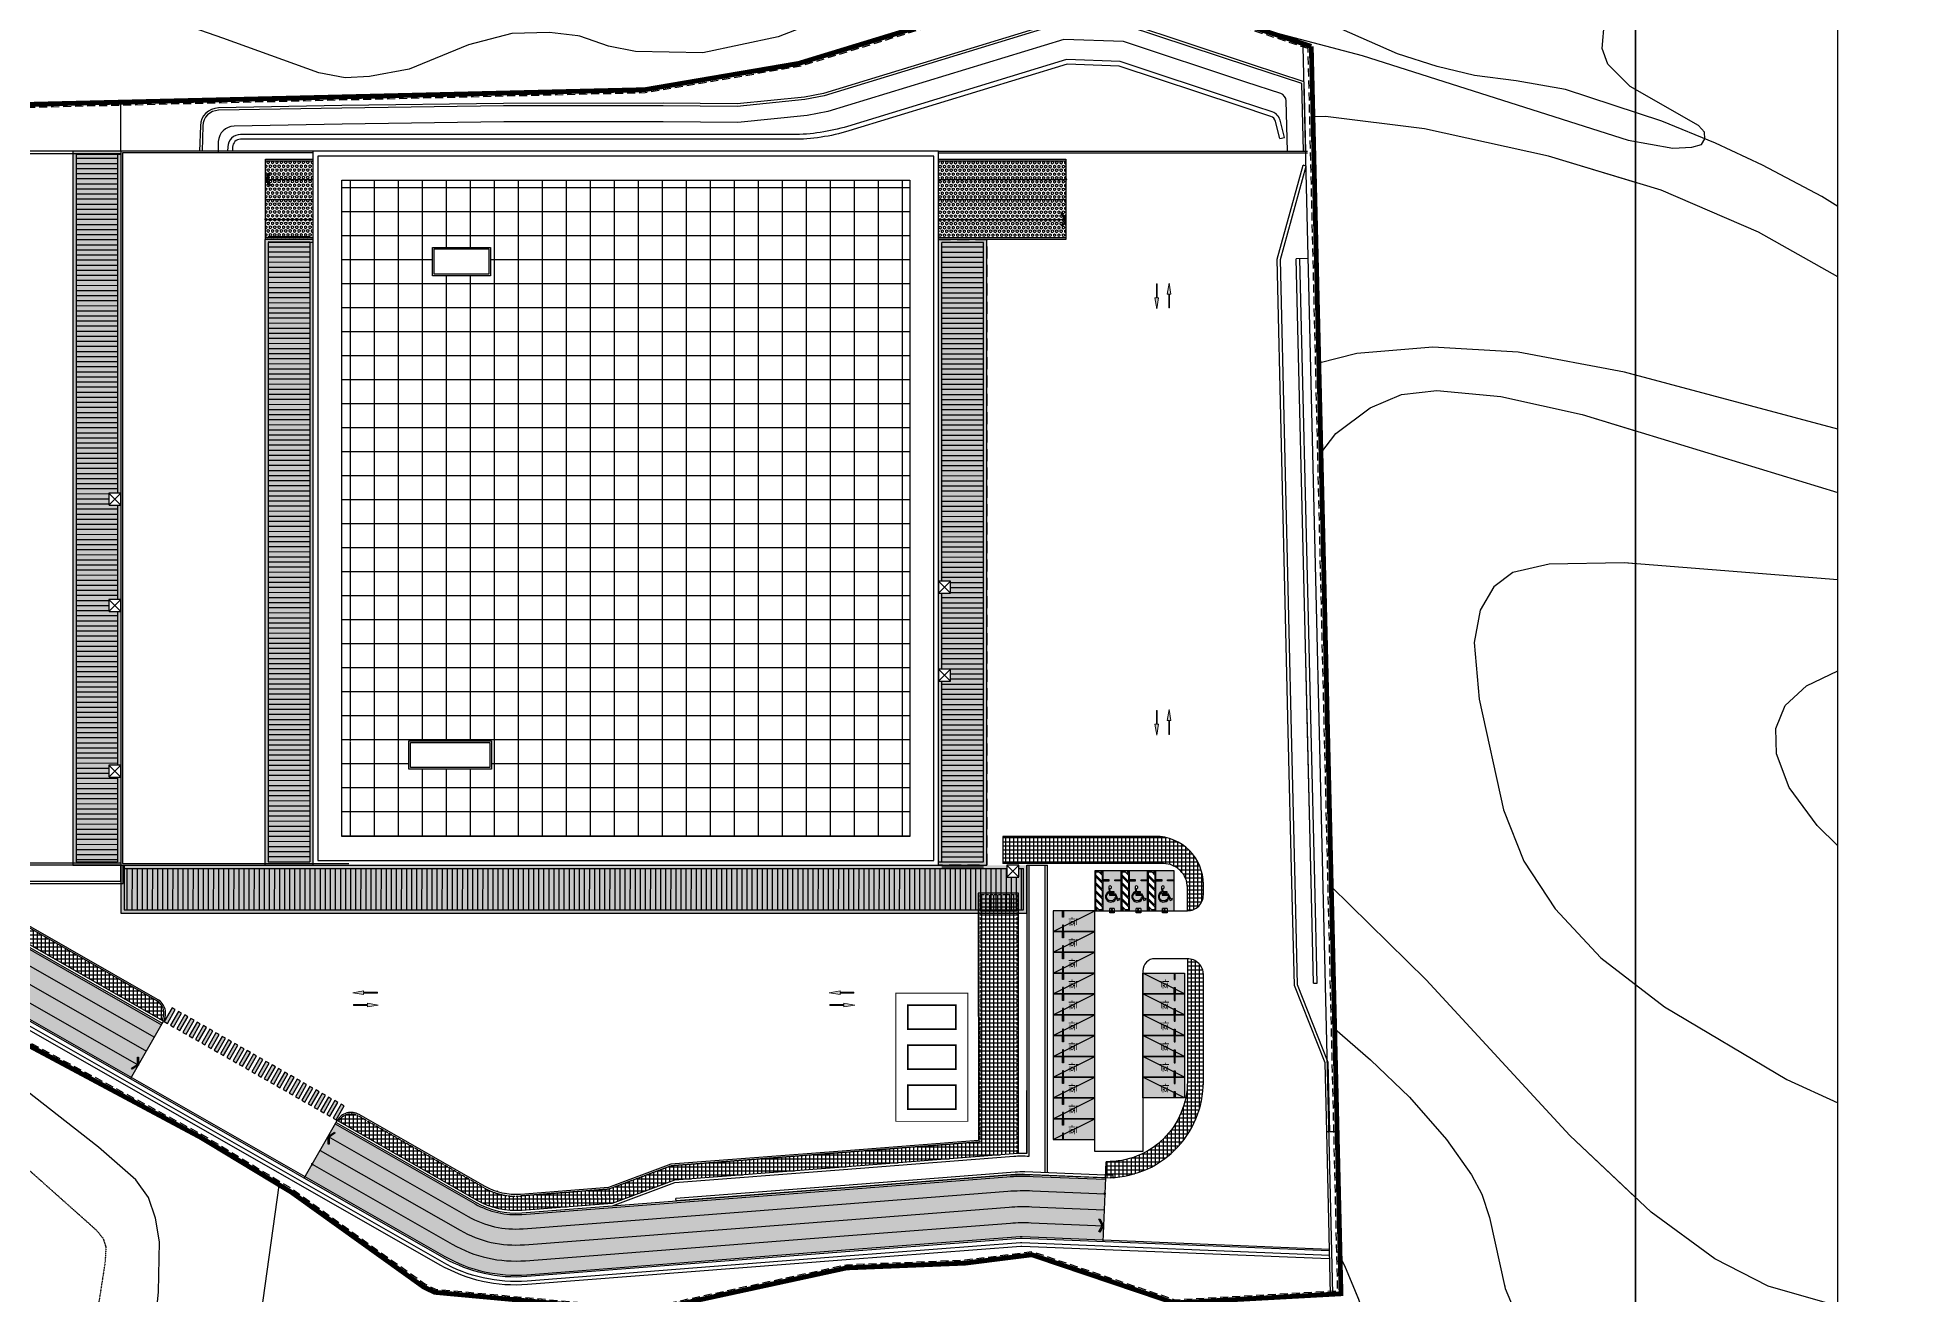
# Model space of a CAD drawing. Extents: x 152195838 to 160350639, y 364657247 to 370318102.
# Drawn here: x 157111278 to 157346304, y 364886159 to 365043201 of the extents above; entities that cross this region are included whole.
import ezdxf
from ezdxf.xclip import XClip

# ---------------------------------------------------------------- set-up
doc = ezdxf.new("R2010")
doc.units = 0
doc.header["$MEASUREMENT"] = 0
for name, pattern in [('5M5', [10, 5, -5]), ('AAA004', [3, 2, -1]), ('DASHED', [0.75, 0.5, -0.25]), ('DIVIDEX2', [2.5, 1, -0.5, 0, -0.5, 0, -0.5]), ('HID', [2.3, 1.5, -0.8]), ('HIDDEN2', [0.1875, 0.125, -0.0625]), ('PHANTOM2', [1.25, 0.625, -0.125, 0.125, -0.125, 0.125, -0.125]), ('사무실2종$0$ACAD_ISO04W100', [30, 24, -3, 0, -3])]:
    doc.linetypes.add(name, pattern=pattern)
doc.layers.get('0').update_dxf_attribs({"linetype": 'CONTINUOUS'})
for name, color, linetype in [('0 구역계(부지)', 5, 'PHANTOM2'), ('0-건축계획', 250, 'CONTINUOUS'), ('0-계획-옹벽', 58, 'CONTINUOUS'), ('4A.TEC ELE 1', 7, 'CONTINUOUS'), ('4A.TEC OPEN', 9, 'HID'), ('4A.TEC SITE', 1, 'DIVIDEX2'), ('4A.TEC 벽체 2', 3, 'CONTINUOUS'), ('4A.TEC 벽체 3', 4, 'CONTINUOUS'), ('4A.TEC 주차 일반', 8, 'CONTINUOUS'), ('4A.TEC 주차 장애인', 8, 'CONTINUOUS'), ('4A.TEC 주차 확장형', 8, 'CONTINUOUS'), ('4A.TEC 패턴 1', 8, 'CONTINUOUS'), ('4A.TEC 해치 1', 9, 'CONTINUOUS'), ('E0022112', 5, 'CONTINUOUS'), ('F0017111', 30, 'CONTINUOUS'), ('F0017114', 7, 'CONTINUOUS'), ('F0027217', 7, 'CONTINUOUS'), ('F0037221', 7, 'CONTINUOUS'), ('F0037223', 7, '5M5'), ('HAT', 5, 'CONTINUOUS'), ('㈜SE&C 심볼', 7, 'CONTINUOUS'), ('㈜SE&C 패턴 1', 8, 'CONTINUOUS'), ('차선', 255, 'CONTINUOUS')]:
    doc.layers.add(name, color=color, linetype=linetype)
doc.layers.add('DEFPOINT', color=135, linetype='CONTINUOUS', plot=False)
doc.styles.add('WMF-굴림0', font='')
doc.styles.get('WMF-굴림0').set_extended_font_data('Gulim')
pattern_1 = [(270, (-8024776.9, 2428035.83), (274.963066, 1e-11), [158.75, -317.5]), (30, (-8024776.9, 2428035.83), (-137.481533, 238.125), [158.75, -317.5]), (330, (-8024776.9, 2427877.08), (137.481533, 238.125), [158.75, -317.5])]
pattern_2 = [(90, (143763.5, -224403.43), (-500, 3e-14), []), (180, (143763.5, -224403.43), (-6e-14, -500), [])]
pattern_3 = [(180, (440424.4, -2000898.2), (-2e-12, -635), [])]

# ---------------------------------------------------------------- blocks, each defined once
blk = doc.blocks.new('zw$CACE')
at = {"layer": 'F0017111', "flags": 128}
for points in [[(92854, 135768), (76535, 147834), (71337, 150951), (57014, 159016), (44849, 164256), (30771, 168492), (15268, 171915), (2913, 173448), (1337, 173443)], [(2338, 131396), (4207, 133860), (8476, 137057), (12385, 138746), (16796, 139211), (24795, 138474), (34958, 136246), (77137, 123365)], [(82620, 71248), (76702, 74122), (70593, 78743), (64347, 84856), (60854, 89620), (59259, 93835), (59186, 97012), (60327, 99863), (63003, 102311), (67956, 104709), (74233, 106452), (79924, 106770)], [(85595, 23132), (76458, 23451), (66199, 25022), (58234, 27304), (51538, 30725), (43603, 36573), (33434, 46127), (15469, 65587), (3628, 77251)], [(4348, 31669), (5276, 29881), (7025, 25685), (8844, 20317), (10675, 17347), (12592, 15453), (14119, 14611), (16539, 13939), (34897, 10944), (42163, 9468), (48602, 7625), (58495, 3997), (78854, -3941)]]:
    blk.add_lwpolyline(points, dxfattribs=at)
at = {"layer": 'F0017114', "flags": 128}
for points in [[(116494, 119813), (73866, 132552), (40285, 141503), (26988, 144028), (16318, 144643), (6805, 143842), (2070, 142648)], [(91460, 112557), (73826, 115048), (40234, 117684), (30843, 117522), (26327, 116465), (23954, 114715), (22245, 111799), (21470, 107755), (22111, 100640), (25136, 86827), (27697, 80425), (31610, 74469), (37310, 68325), (45267, 62223), (60535, 53144), (70170, 48732), (79851, 46299)], [(4051, 59475), (8533, 55595), (13421, 50923), (18038, 45626), (21163, 41219), (22438, 38792), (23390, 35893), (25368, 27002), (26349, 24645), (27257, 23580), (29084, 22481), (33273, 20797), (47167, 16357), (59134, 12977), (63153, 12213), (65884, 12141), (69709, 12834), (73665, 13936), (74411, 13966), (74886, 13685), (76135, 10817), (76977, 8859), (78411, 7298)]]:
    blk.add_lwpolyline(points, dxfattribs=at)
blk = doc.blocks.new('zw$636')
at = {"linetype": 'HIDDEN2', "ltscale": 3000, "const_width": 100}
blk.add_lwpolyline([(50, 9050), (16050, 9050), (16050, 50), (50, 50)], close=True, dxfattribs=at)
at = {"ltscale": 0.5, "const_width": 200}
for points in [[(1550, 1550), (4550, 1550), (4550, 7550), (1550, 7550)], [(6550, 1550), (9550, 1550), (9550, 7550), (6550, 7550)], [(11550, 1550), (14550, 1550), (14550, 7550), (11550, 7550)]]:
    blk.add_lwpolyline(points, close=True, dxfattribs=at)
blk = doc.blocks.new('dwg7F0D')
h = blk.add_hatch()
h.set_pattern_fill('ANSI37', color=253, scale=4000, angle=45, style=0)
h.set_pattern_definition(pattern_2)
h.paths.add_polyline_path([(175475, 107628), (168277, 111740), (163617, 114401, -0.125113), (160887, 117037), (160717, 116931, -0.044026), (160093, 118172), (146103, 153405), (143474, 160024), (143474, 180350, 0.0313521), (141674, 178662), (141674, 159680), (144572, 152384), (158420, 117508, 0.1700758), (162625, 112664), (198212, 92338, 0.4142136), (197541, 94794), (175375, 107454)])
h = blk.add_hatch()
h.set_pattern_fill('ANSI37', color=253, scale=4000, angle=45, style=0)
h.set_pattern_definition(pattern_2)
h.paths.add_polyline_path([(305047, 108039), (300407, 108039), (300411, 77151), (301712, 77237), (301713, 79740), (301713, 79740), (301713, 75447), (304167, 75637), (305051, 75698)])
h = blk.add_hatch()
h.set_pattern_fill('ANSI37', color=253, scale=4000, angle=45, style=0)
h.set_pattern_definition(pattern_2)
edge = h.paths.add_edge_path()
edge.add_line((301713, 75447), (301713, 77237))
edge.add_line((301512, 77237), (282658, 75775))
edge.add_line((282658, 75775), (261848, 74162))
edge.add_line((261848, 74162), (254049, 71251))
edge.add_line((254049, 71251), (243008, 70395))
edge.add_arc((242398, 78271), 7900, 240.26621, 274.43244, ccw=False)
edge.add_line((238479, 71411), (222723, 80411))
edge.add_arc((221831, 78848), 1800, 60.26621, 150.26621)
edge.add_line((220267, 79740), (237587, 69848))
edge.add_arc((242398, 78271), 9700, 240.26621, 274.43244)
edge.add_line((243147, 68600), (254441, 69476))
edge.add_line((254441, 69476), (262239, 72387))
edge.add_line((262239, 72387), (282797, 73981))
edge.add_line((282797, 73981), (301511, 75431))
at = {"layer": '4A.TEC 주차 일반'}
h = blk.add_hatch(color=256, dxfattribs=at)
h.dxf.hatch_style = 1
h.paths.add_polyline_path([(220962, 81647), (220571, 81870), (219580, 80133), (219970, 79910)])
h.paths.add_polyline_path([(220181, 82093), (219790, 82316), (218798, 80580), (219189, 80357)])
h.paths.add_polyline_path([(219399, 82540), (219008, 82763), (218017, 81026), (218407, 80803)])
h.paths.add_polyline_path([(218618, 82986), (218227, 83209), (217235, 81473), (217626, 81249)])
h.paths.add_polyline_path([(217836, 83432), (217445, 83656), (216454, 81919), (216844, 81696)])
h.paths.add_polyline_path([(217055, 83879), (216664, 84102), (215672, 82365), (216063, 82142)])
h.paths.add_polyline_path([(216273, 84325), (215882, 84548), (214890, 82812), (215281, 82588)])
h.paths.add_polyline_path([(215492, 84772), (215101, 84995), (214109, 83258), (214500, 83035)])
h.paths.add_polyline_path([(214710, 85218), (214319, 85441), (213327, 83704), (213718, 83481)])
h.paths.add_polyline_path([(213929, 85664), (213538, 85887), (212546, 84151), (212937, 83928)])
h.paths.add_polyline_path([(213147, 86111), (212756, 86334), (211764, 84597), (212155, 84374)])
h.paths.add_polyline_path([(212366, 86557), (211975, 86780), (210983, 85044), (211374, 84820)])
h.paths.add_polyline_path([(211584, 87003), (211193, 87227), (210201, 85490), (210592, 85267)])
h.paths.add_polyline_path([(210803, 87450), (210412, 87673), (209420, 85936), (209811, 85713)])
h.paths.add_polyline_path([(210021, 87896), (209630, 88119), (208638, 86383), (209029, 86159)])
h.paths.add_polyline_path([(209240, 88343), (208849, 88566), (207857, 86829), (208248, 86606)])
h.paths.add_polyline_path([(208458, 88789), (208067, 89012), (207075, 87275), (207466, 87052)])
h.paths.add_polyline_path([(207677, 89235), (207286, 89458), (206294, 87722), (206685, 87499)])
h.paths.add_polyline_path([(206895, 89682), (206504, 89905), (205512, 88168), (205903, 87945)])
h.paths.add_polyline_path([(206114, 90128), (205723, 90351), (204731, 88615), (205122, 88391)])
h.paths.add_polyline_path([(205332, 90574), (204941, 90798), (203949, 89061), (204340, 88838)])
h.paths.add_polyline_path([(204551, 91021), (204160, 91244), (203168, 89507), (203559, 89284)])
h.paths.add_polyline_path([(203769, 91467), (203378, 91690), (202386, 89954), (202777, 89730)])
h.paths.add_polyline_path([(202988, 91914), (202597, 92137), (201605, 90400), (201996, 90177)])
h.paths.add_polyline_path([(202206, 92360), (201815, 92583), (200823, 90846), (201214, 90623)])
h.paths.add_polyline_path([(201425, 92806), (201034, 93029), (200042, 91293), (200433, 91070)])
h.paths.add_polyline_path([(200643, 93253), (200252, 93476), (199260, 91739), (199651, 91516)])
h.paths.add_polyline_path([(199862, 93699), (199471, 93922), (198479, 92186), (198870, 91962)])
at = {"layer": '㈜SE&C 패턴 1'}
h = blk.add_hatch(dxfattribs=at)
h.set_pattern_fill('ANSI31', color=253, scale=50, angle=270, style=0)
h.set_pattern_definition(pattern_1)
h.paths.add_polyline_path([(150892, 114518, 0.1700758), (158607, 105631), (194368, 85205), (198137, 91805), (162377, 112230, -0.1700758), (157956, 117323), (152169, 131896), (145106, 129091), (150892, 114518)])
h = blk.add_hatch(dxfattribs=at)
h.set_pattern_fill('ANSI31', color=253, scale=50, angle=270, style=0)
h.set_pattern_definition(pattern_1)
h.paths.add_polyline_path([(233569, 62815, 0.1501926), (243773, 60524), (283601, 63612), (304356, 65220, -0.0295859), (306744, 65264), (315770, 64894), (316081, 72488), (307055, 72858, 0.0295859), (303769, 72798), (283014, 71189), (243186, 68102, -0.1501926), (237339, 69414), (219846, 79405), (216076, 72806), (233569, 62815)])
at = {"linetype": 'Continuous'}
for p, q in [((193053, 200940), (193053, 207083)), ((193053, 111740), (168277, 111740))]:
    blk.add_line(p, q, dxfattribs=at)
for p, q in [((194269, 85032), (198385, 92239)), ((215977, 72632), (220094, 79840))]:
    blk.add_line(p, q)
for points in [[(340479, 214503), (335768, 216059), (319585, 221414), (310007, 221769), (277748, 211922), (258526, 208642), (193005, 207082)], [(344530, 58161), (340818, 214037)], [(193053, 200940), (193053, 207083)], [(337907, 202523), (338487, 202675)], [(193053, 200940), (164413, 200940)], [(193053, 200640), (164413, 200640)], [(343748, 78402), (343542, 87021), (339711, 96714), (339405, 109549), (338945, 128430), (338657, 140962), (337549, 187458), (340788, 199199)], [(343748, 78402), (343542, 87021), (339711, 96714), (339405, 109549), (338945, 128430), (338657, 140962), (337549, 187458), (340788, 199199)], [(344148, 78412), (343941, 87102), (340109, 96795), (339804, 109574), (339347, 128431), (339057, 140947), (337951, 187408), (341173, 199093)], [(341173, 199093), (340788, 199199)], [(341448, 187551), (339949, 187515)], [(342105, 96990), (341802, 109701), (341355, 128487), (341060, 140875), (339949, 187515)], [(342555, 97000), (342251, 109730), (341807, 128489), (341510, 140859), (340399, 187526)], [(168356, 112040), (193053, 112040)], [(176335, 109740), (193053, 109740), (193053, 111740)], [(176509, 109440), (193353, 109440), (193353, 111740)], [(306253, 111740), (308853, 111740)], [(308553, 73297), (308553, 111740)], [(308553, 85580), (308553, 111740)], [(308853, 73284), (308853, 111740)], [(308853, 73284), (308853, 111740)], [(305251, 75705), (305247, 108239), (300207, 108239), (300211, 77336)], [(342105, 96990), (342555, 97000)], [(306253, 75693), (306253, 83580)], [(306553, 75380), (306553, 83580)], [(345047, 78433), (343748, 78402)], [(344230, 58154), (343748, 78402)], [(317070, 72647), (317078, 72947)]]:
    blk.add_lwpolyline(points, dxfattribs=at)
for points in [[(341129, 200966), (340923, 209617), (334357, 211786), (318778, 216940), (310596, 217244), (280860, 208167), (278480, 207702), (270056, 206858), (260832, 206940), (240878, 206930), (220676, 206649), (205250, 206363, 0.400453), (202993, 204130), (202902, 200948)], [(340829, 200959), (340628, 209399), (334263, 211501), (318725, 216642), (310636, 216943), (280933, 207875), (278524, 207404), (270070, 206558), (260831, 206640), (240881, 206630), (220681, 206349), (205255, 206063, 0.400453), (203293, 204121), (203202, 200940)], [(338829, 200940), (338679, 207237, 0.3170339), (337993, 208163), (333636, 209602), (318366, 214654), (310898, 214931), (281418, 205932), (278816, 205424), (270161, 204557), (260832, 204640), (240908, 204631), (220714, 204350), (207200, 204099, 0.400453), (205238, 202157), (205201, 200882)], [(338487, 202675), (337923, 204832, 0.2543086), (336943, 205877), (332852, 207228), (317918, 212169), (311225, 212418), (283844, 204059, -0.0742057), (277012, 203040), (208018, 203040, 0.4058377), (206419, 201485), (206404, 200957)], [(337907, 202523), (337343, 204680, 0.2543086), (336754, 205307), (332664, 206658), (317811, 211573), (311304, 211814), (284020, 203485, -0.0742057), (277012, 202440), (208018, 202440, 0.4058377), (207019, 201468), (207003, 200940)], [(164053, 187402, 0.3959863), (155707, 188956), (145125, 182173, 0.1545405), (137324, 172799), (135158, 167492, 0.2851492), (136252, 161044), (144139, 152118), (157956, 117323, 0.1700758), (162377, 112230), (198137, 91805)], [(164053, 187053, 0.4096384), (155815, 188788), (145233, 182005, 0.1545405), (137509, 172723), (135343, 167416, 0.2851492), (136402, 161177), (144312, 152224), (158141, 117397, 0.1700758), (162476, 112404), (198237, 91978)], [(198212, 92338), (198212, 92338, 0.4142136), (197541, 94794), (175375, 107454)], [(198385, 92239), (198385, 92239, 0.4142136), (197641, 94968), (175475, 107628)], [(317078, 72947), (306011, 73401, 0.0295859), (304793, 73379), (282975, 71687), (262417, 70094)], [(317066, 72648), (305998, 73101, 0.0295859), (304816, 73080), (282998, 71388), (262440, 69795)]]:
    blk.add_lwpolyline(points, format="xyb", dxfattribs=at)
at = {"flags": 128}
for points in [[(344102, 63533), (305671, 65108, 0.0295859), (305435, 65103), (283617, 63412), (243789, 60325, -0.1501926), (233470, 62641), (158508, 105457, -0.1700758), (150706, 114444), (137392, 147974), (134259, 151520), (130457, 153603)], [(344097, 63734), (305679, 65308, 0.0295859), (305419, 65303), (283601, 63612), (243773, 60524, -0.1501926), (233569, 62815), (158607, 105631, -0.1700758), (150892, 114518), (137565, 148080), (134385, 151679), (130463, 153827)], [(344079, 62984), (305648, 64558, 0.0295859), (305477, 64555), (283659, 62864), (243831, 59777, -0.1501926), (233197, 62163), (158235, 104980, -0.1700758), (150195, 114241), (136917, 147682), (133910, 151084), (130641, 152874)], [(344061, 62534), (305630, 64109, 0.0295859), (305512, 64106), (283694, 62415), (243866, 59328, -0.1501926), (232974, 61773), (158012, 104589, -0.1700758), (149777, 114075), (136527, 147443), (133625, 150727), (130425, 152480)], [(198385, 92239), (162625, 112664, -0.1700758), (158420, 117508), (144572, 152384)]]:
    blk.add_lwpolyline(points, format="xyb", dxfattribs=at)
at = {"linetype": 'Continuous', "flags": 128}
blk.add_lwpolyline([(219945, 79579), (237438, 69588, 0.1501926), (243170, 68301), (254506, 69180), (262305, 72091), (282821, 73681), (304639, 75373, -0.0389675), (306553, 75372), (306553, 111740)], format="xyb", dxfattribs=at)
for points in [[(306253, 111740), (306253, 75692, 0.0325265), (304615, 75672), (282797, 73981), (262239, 72387), (254441, 69476), (243147, 68600, -0.1501926), (237587, 69848), (220094, 79840)], [(219846, 79405), (237339, 69414, 0.1501926), (243186, 68102), (283014, 71189), (303769, 72798, -0.0295859), (307055, 72858), (316081, 72488)], [(219945, 79579), (237438, 69588, 0.1501926), (243170, 68301), (282998, 71388), (303753, 72997, -0.0295859), (307064, 73057), (316688, 72663)]]:
    blk.add_lwpolyline(points, format="xyb")
at = {"linetype": 'DASHED', "ltscale": 0.5}
blk.add_lwpolyline([(305051, 75698), (305047, 108039), (300407, 108039), (300411, 77151)], dxfattribs=at)
at = {"flags": 128}
blk.add_lwpolyline([(316089, 72688), (315762, 64694)], dxfattribs=at)
at = {"layer": '0-건축계획', "color": 0, "linetype": 'Continuous'}
blk.add_lwpolyline([(300211, 77336), (282643, 75975), (261804, 74359), (254006, 71448), (242993, 70594, -0.1501926), (238579, 71585), (222822, 80584, 0.4142136), (220094, 79840), (220094, 79840)], format="xyb", dxfattribs=at)
at = {"layer": '0-건축계획', "color": 0, "linetype": 'DASHED', "ltscale": 0.5}
blk.add_lwpolyline([(300411, 77151), (282658, 75775), (261848, 74162), (254049, 71251), (243008, 70395, -0.1501926), (238479, 71411), (222723, 80411, 0.4142136), (220267, 79740)], format="xyb", dxfattribs=at)
at = {"layer": '0-계획-옹벽', "color": 4, "linetype": 'Continuous'}
for points in [[(306553, 85780), (306553, 111740)], [(306253, 75693), (306253, 83580)], [(306553, 75380), (306553, 83580)], [(262440, 69795), (262417, 70094)]]:
    blk.add_lwpolyline(points, dxfattribs=at)
at = {"layer": '4A.TEC 주차 일반'}
for points in [[(199862, 93699), (199471, 93922), (198479, 92186), (198870, 91962)], [(200643, 93253), (200252, 93476), (199260, 91739), (199651, 91516)], [(201425, 92806), (201034, 93029), (200042, 91293), (200433, 91070)], [(202206, 92360), (201815, 92583), (200823, 90846), (201214, 90623)], [(202988, 91914), (202597, 92137), (201605, 90400), (201996, 90177)], [(203769, 91467), (203378, 91690), (202386, 89954), (202777, 89730)], [(204551, 91021), (204160, 91244), (203168, 89507), (203559, 89284)], [(205332, 90574), (204941, 90798), (203949, 89061), (204340, 88838)], [(206114, 90128), (205723, 90351), (204731, 88615), (205122, 88391)], [(206895, 89682), (206504, 89905), (205512, 88168), (205903, 87945)], [(207677, 89235), (207286, 89458), (206294, 87722), (206685, 87499)], [(208458, 88789), (208067, 89012), (207075, 87275), (207466, 87052)], [(209240, 88343), (208849, 88566), (207857, 86829), (208248, 86606)], [(210021, 87896), (209630, 88119), (208638, 86383), (209029, 86159)], [(210803, 87450), (210412, 87673), (209420, 85936), (209811, 85713)], [(211584, 87003), (211193, 87227), (210201, 85490), (210592, 85267)], [(212366, 86557), (211975, 86780), (210983, 85044), (211374, 84820)], [(213147, 86111), (212756, 86334), (211764, 84597), (212155, 84374)], [(213929, 85664), (213538, 85887), (212546, 84151), (212937, 83928)], [(214710, 85218), (214319, 85441), (213327, 83704), (213718, 83481)], [(215492, 84772), (215101, 84995), (214109, 83258), (214500, 83035)], [(216273, 84325), (215882, 84548), (214890, 82812), (215281, 82588)], [(217055, 83879), (216664, 84102), (215672, 82365), (216063, 82142)], [(217836, 83432), (217445, 83656), (216454, 81919), (216844, 81696)], [(218618, 82986), (218227, 83209), (217235, 81473), (217626, 81249)], [(219399, 82540), (219008, 82763), (218017, 81026), (218407, 80803)], [(220181, 82093), (219790, 82316), (218798, 80580), (219189, 80357)], [(220962, 81647), (220571, 81870), (219580, 80133), (219970, 79910)]]:
    blk.add_lwpolyline(points, close=True, dxfattribs=at)
at = {"layer": '㈜SE&C 심볼', "color": 1, "ltscale": 10}
for points in [[(146778, 129755), (152565, 115182, 0.1700758), (159500, 107194), (195261, 86768)], [(150496, 131231), (156283, 116659, 0.1700758), (161484, 110667), (197245, 90242)], [(218953, 77842), (236446, 67851, 0.1501926), (243325, 66307), (283153, 69394), (303908, 71003, -0.0295859), (306982, 71059), (316007, 70689)], [(216969, 74369), (234462, 64378, 0.1501926), (243634, 62319), (283462, 65406), (304217, 67015, -0.0295859), (306818, 67062), (315844, 66693)]]:
    blk.add_lwpolyline(points, format="xyb", dxfattribs=at)
for points in [[(194470, 86252), (194400, 86371), (195125, 86846), (195121, 87740), (195259, 87741), (195263, 86767)], [(219747, 78357), (219816, 78238), (219091, 77764), (219095, 76869), (218958, 76869), (218953, 77842)], [(315375, 65871), (315259, 65944), (315685, 66699), (315270, 67491), (315392, 67555), (315844, 66693)]]:
    blk.add_lwpolyline(points, close=True, dxfattribs=at)
at = {"layer": '㈜SE&C 심볼', "color": 1, "ltscale": 10, "const_width": 169}
for points in [[(216940, 74448, 1), (216999, 74290, 1)], [(316070, 70633, 1), (315945, 70746, 1)]]:
    blk.add_lwpolyline(points, format="xyb", close=True, dxfattribs=at)
at = {"layer": '㈜SE&C 패턴 1', "color": 253, "flags": 128}
for points in [[(148637, 130493), (154424, 115921, 0.1700758), (160492, 108931), (196253, 88505)], [(217961, 76106), (235454, 66114, 0.1501926), (243480, 64313), (283308, 67400), (304063, 69009, -0.0295859), (306900, 69061), (315926, 68691)]]:
    blk.add_lwpolyline(points, format="xyb", dxfattribs=at)
at = {"layer": '차선', "linetype": 'Continuous'}
blk.add_lwpolyline([(341804, 109606), (341060, 140875)], dxfattribs=at)
at = {"ltscale": 0.5, "rotation": 269.9999999999999}
blk.add_blockref('zw$636', (289853, 95790), dxfattribs=at)
blk = doc.blocks.new('XR_B2F$0$A$C480771E1')
at = {"layer": '4A.TEC 해치 1', "ltscale": 30}
blk.add_hatch(color=254, dxfattribs=at).paths.add_polyline_path([(0, 0), (0, 5200), (2600, 5200), (2600, 0)])
at = {"layer": '4A.TEC 주차 확장형'}
blk.add_line((0, 0), (2600, 5200), dxfattribs=at)
for points in [[(0, 0), (0, 5200), (2600, 5200), (2600, 0)], [(800, 1150), (50, 1150), (50, 1300), (800, 1300)], [(1800, 1150), (2550, 1150), (2550, 1300), (1800, 1300)]]:
    blk.add_lwpolyline(points, close=True, dxfattribs=at)
at = {"layer": '4A.TEC 주차 일반', "color": 8, "style": 'WMF-굴림0', "text_generation_flag": 2}
blk.add_text('확', height=1000, rotation=180, dxfattribs=at).set_placement((602, 3080))
blk = doc.blocks.new('주차-장애인')
at = {"layer": '4A.TEC 해치 1', "ltscale": 30}
h = blk.add_hatch(color=254, dxfattribs=at)
h.paths.add_polyline_path([(-1275, 1500), (-1125, 1500), (-1125, 2250), (-1275, 2250)], flags=0)
h.paths.add_polyline_path([(-1125, 800), (-1275, 800), (-1275, 50), (-1125, 50)], flags=16)
h.paths.add_polyline_path([(-5000, 3300), (-5000, 2300), (0, 2300), (0, 3300)])
h.paths.add_polyline_path([(-4505, 2384), (-4850, 2384), (-4850, 2814), (-4449, 3216), (-3673, 3216)], flags=16)
h.paths.add_polyline_path([(-3462, 3216), (-2686, 3216), (-3518, 2384), (-4293, 2384)], flags=16)
h.paths.add_polyline_path([(-4660, 3216), (-4850, 3026), (-4850, 3216)], flags=16)
h.paths.add_polyline_path([(-3306, 2384), (-2474, 3216), (-1699, 3216), (-2530, 2384)], flags=16)
h.paths.add_polyline_path([(-2319, 2384), (-1487, 3216), (-712, 3216), (-1543, 2384)], flags=16)
h.paths.add_polyline_path([(-1332, 2384), (-500, 3216), (-150, 3216), (-150, 2791), (-556, 2384)], flags=16)
h.paths.add_polyline_path([(-345, 2384), (-150, 2579), (-150, 2384)], flags=16)
h.paths.add_polyline_path([(-5000, 2300), (-5000, 1430), (-4740, 1430), (-4740, 870), (-5000, 870), (-5000, 0), (0, 0), (0, 2300)])
h.paths.add_polyline_path([(-2142, 1548, -3.7224701), (-2242, 1406), (-2644, 1377), (-2644, 875), (-2779, 875), (-2779, 1367), (-2914, 1357), (-2914, 678), (-3543, 411), (-3481, 236), (-3608, 191), (-3711, 486), (-3048, 767), (-3048, 1483)], flags=16)
h.paths.add_polyline_path([(-3545, 688), (-3363, 765), (-3363, 765), (-3363, 765), (-3545, 688, -0.2842204), (-3919, 1294, 0.2842204)], flags=0)
h.paths.add_polyline_path([(-1275, 2250), (-1125, 2250), (-1125, 1500), (-1275, 1500)], flags=16)
h.paths.add_polyline_path([(-1275, 800), (-1125, 800), (-1125, 50), (-1275, 50)], flags=0)
h.paths.add_polyline_path([(-3363, 765), (-3545, 688, -1.3757705), (-2642, 1606), (-2792, 1596, 1.4727088)], flags=16)
at = {"layer": '4A.TEC 주차 장애인', "color": 8}
for p, q in [((-5000, 3300), (-5000, 1430)), ((0, 3300), (-5000, 3300)), ((-4449, 3216), (-4850, 2814)), ((-4660, 3216), (-4850, 3026)), ((-4850, 3216), (-4850, 3026)), ((-4660, 3216), (-4850, 3216)), ((-4850, 2814), (-4850, 2384)), ((-4505, 2384), (-4850, 2384)), ((-3673, 3216), (-4505, 2384)), ((-3673, 3216), (-4449, 3216)), ((-3462, 3216), (-4293, 2384)), ((-3518, 2384), (-4293, 2384)), ((-2686, 3216), (-3518, 2384)), ((-2686, 3216), (-3462, 3216)), ((-2474, 3216), (-3306, 2384)), ((-2530, 2384), (-3306, 2384)), ((-1699, 3216), (-2530, 2384)), ((-1699, 3216), (-2474, 3216)), ((-1487, 3216), (-2319, 2384)), ((-1543, 2384), (-2319, 2384)), ((-712, 3216), (-1543, 2384)), ((-712, 3216), (-1487, 3216)), ((-500, 3216), (-1332, 2384)), ((-556, 2384), (-1332, 2384)), ((-150, 2791), (-556, 2384)), ((-150, 3216), (-500, 3216)), ((-150, 2579), (-345, 2384)), ((-150, 2384), (-345, 2384)), ((-150, 3216), (-150, 2791)), ((-150, 2579), (-150, 2384)), ((0, 0), (0, 3300)), ((-5260, 1430), (-4740, 1430)), ((-5260, 870), (-5260, 1430)), ((-4740, 870), (-5260, 870)), ((0, 2300), (-5000, 2300)), ((-5000, 870), (-5000, 0)), ((-4740, 870), (-4740, 1430)), ((-1125, 2250), (-1275, 2250)), ((-1275, 2250), (-1275, 1500)), ((-1275, 1500), (-1125, 1500)), ((-1275, 50), (-1275, 800)), ((-1275, 800), (-1125, 800)), ((-1125, 50), (-1275, 50)), ((-1125, 1500), (-1125, 2250)), ((-1125, 800), (-1125, 50)), ((-5000, 0), (0, 0))]:
    blk.add_line(p, q, dxfattribs=at)
at = {"layer": '4A.TEC 주차 장애인', "color": 8, "extrusion": (0, 0, -1)}
for p, q in [((-5137, 1055), (-5160, 1041)), ((-5019, 1097), (-5154, 1015)), ((-5154, 1015), (-5120, 954)), ((-4993, 1083), (-5120, 1005)), ((-5120, 1005), (-5099, 968)), ((-5099, 968), (-5120, 954)), ((-4829, 1218), (-5019, 1206)), ((-5019, 1097), (-5019, 1206)), ((-4967, 1183), (-4993, 1181)), ((-4993, 1181), (-4993, 1083)), ((-4967, 1111), (-4967, 1183)), ((-4967, 1111), (-4941, 1111)), ((-4964, 1222), (-4938, 1229)), ((-4869, 1189), (-4941, 1185)), ((-4941, 1185), (-4941, 1111)), ((-4869, 1177), (-4869, 1189))]:
    blk.add_line(p, q, dxfattribs=at)
at = {"layer": '4A.TEC 주차 장애인', "color": 8}
for points in [[(-2642, 1606, 1.3757705), (-3545, 688), (-3363, 765, -1.4727088), (-2792, 1596)], [(-2642, 1606, 1.3757705), (-3545, 688), (-3363, 765, -1.4727088), (-2792, 1596)], [(-2242, 1406, 3.7224701), (-2142, 1548), (-3048, 1483), (-3048, 767), (-3711, 486), (-3608, 191), (-3481, 236), (-3543, 411), (-2914, 678), (-2914, 1357), (-2779, 1367), (-2779, 875), (-2644, 875), (-2644, 1377)], [(-2242, 1406, 3.7224701), (-2142, 1548), (-3048, 1483), (-3048, 767), (-3711, 486), (-3608, 191), (-3481, 236), (-3543, 411), (-2914, 678), (-2914, 1357), (-2779, 1367), (-2779, 875), (-2644, 875), (-2644, 1377)]]:
    blk.add_lwpolyline(points, format="xyb", close=True, dxfattribs=at)
at = {"layer": '4A.TEC 주차 장애인', "color": 8, "extrusion": (0, 0, -1)}
for centre, radius, start, end in [((5061, 1150), 147, 312.1052, 147.31691), ((5061, 1150), 121, 308.44706, 143.68944), ((4830, 1179), 38.7, 80.92341, 357.33012)]:
    blk.add_arc(centre, radius, start, end, dxfattribs=at)
blk = doc.blocks.new('a9qw8e7r+')
h = blk.add_hatch()
h.set_pattern_fill('ANSI37', color=253, scale=4000, angle=45, style=0)
h.set_pattern_definition([(90, (158995768, 365065229.23), (-500, 3e-14), []), (180, (158995768, 365065229.23), (-6e-14, -500), [])])
h.paths.add_polyline_path([(158949547, 364986032), (158949547, 364982632), (158969631, 364982632, -0.4142136), (158972631, 364979632), (158972631, 364976741, 0.4142136), (158974631, 364978741), (158974631, 364980032, 0.4142136), (158968631, 364986032)])
h = blk.add_hatch()
h.set_pattern_fill('ANSI37', color=253, scale=4000, angle=45, style=0)
h.set_pattern_definition([(90, (159004952.1, 365065229.23), (-500, 3e-14), []), (180, (159004952.1, 365065229.23), (-6e-14, -500), [])])
h.paths.add_polyline_path([(158974631, 364955380), (158974631, 364968741, 0.4142136), (158972631, 364970741), (158972631, 364955380, -0.4190715), (158962466, 364945381), (158962384, 364943383, 0.4202669), (158974631, 364955380)])
for p, q in [((158949547, 364986032), (158949547, 364982632)), ((158962384, 364943380), (158962466, 364945381))]:
    blk.add_line(p, q)
at = {"flags": 128}
for points in [[(158962384, 364943383, 0.4202669), (158974631, 364955380), (158974631, 364968741, 0.4142136), (158972631, 364970741), (158968562, 364970741, 0.4142136), (158967062, 364969241), (158967062, 364946641), (158961062, 364946641), (158961062, 364948141), (158961062, 364976741), (158972631, 364976741, 0.4142136), (158974631, 364978741), (158974631, 364980032, 0.4142136), (158968631, 364986032), (158949547, 364986032)], [(158972631, 364976741), (158972631, 364979632, 0.4142136), (158969631, 364982632), (158949547, 364982632)], [(158972631, 364970741), (158972631, 364955380, -0.4190715), (158962466, 364945381, -0.4190715)]]:
    blk.add_lwpolyline(points, format="xyb", dxfattribs=at)
at = {"layer": '4A.TEC 주차 장애인', "rotation": 89.99999999999993}
for p in [(158964362, 364981741), (158967662, 364981741), (158970962, 364981741)]:
    blk.add_blockref('주차-장애인', p, dxfattribs=at)
at = {"layer": '4A.TEC 주차 확장형', "xscale": -1, "rotation": 270.0000000998257}
for p in [(158955862, 364974141), (158955862, 364971541), (158955862, 364968941), (158955862, 364966341), (158955862, 364963741), (158955862, 364961141), (158955862, 364958541), (158955862, 364955941), (158955862, 364953341), (158955862, 364950741), (158955862, 364948141)]:
    blk.add_blockref('XR_B2F$0$A$C480771E1', p, dxfattribs=at)
at = {"layer": '4A.TEC 주차 확장형', "rotation": 90.00000000000017}
for p in [(158972262, 364966341), (158972262, 364963741), (158972262, 364961141), (158972262, 364958541), (158972262, 364955941), (158972262, 364953341)]:
    blk.add_blockref('XR_B2F$0$A$C480771E1', p, dxfattribs=at)
blk = doc.blocks.new('zw$C900')
at = {"layer": '0 구역계(부지)', "linetype": 'AAA004', "ltscale": 500, "flags": 128}
blk.add_lwpolyline([(-78576, -83230), (-84358, -81321), (-100487, -75984), (-109941, -75633), (-142159, -85468), (-161435, -88757), (-252852, -90934), (-260151, -93736), (-271129, -102323), (-291575, -111577), (-291456, -113105), (-292591, -125163), (-292605, -129353), (-292051, -132630), (-291060, -134530), (-289085, -141318), (-289168, -144287), (-285317, -146399), (-285092, -151580), (-282702, -162240), (-272700, -185724), (-265309, -192985), (-216758, -218936), (-205440, -225775), (-188949, -237591), (-187640, -238240), (-161500, -240648), (-136284, -235184), (-121462, -234588), (-113066, -233536), (-95241, -239556), (-74880, -238437)], close=True, dxfattribs=at)
at = {"layer": '4A.TEC SITE', "color": 10, "linetype": '사무실2종$0$ACAD_ISO04W100', "ltscale": 300, "const_width": 600}
for points in [[(-78183, -82939), (-84232, -80941), (-100415, -75586), (-109993, -75231), (-142252, -85078), (-161474, -88358), (-252931, -90536)], [(-265548, -193310), (-216956, -219284), (-205660, -226110), (-189156, -237935), (-187750, -238631), (-161475, -241052), (-136234, -235582), (-121429, -234987), (-113107, -233944), (-95296, -239959), (-74470, -238816), (-74470, -238816), (-78183, -82939), (-78183, -82939)]]:
    blk.add_lwpolyline(points, dxfattribs=at)
blk = doc.blocks.new('dwgE1B8')
at = {"layer": 'E0022112', "flags": 128}
for points in [[(1136116, 1087723), (1131670, 1090507), (1124273, 1094425), (1118379, 1097193), (1111680, 1099921), (1099643, 1103875), (1093484, 1104992), (1088267, 1105628), (1083616, 1106779), (1078641, 1108350), (1071663, 1111417), (1067898, 1113283), (1059860, 1116714), (1048868, 1120694), (1041991, 1121978), (1035285, 1122124), (1026428, 1120212), (1013286, 1115195), (1001256, 1110482), (991834, 1108482), (983448, 1108646), (980074, 1109288), (976491, 1110556), (976210, 1110589)], [(976210, 1110589), (972702, 1111008), (967959, 1110886), (962562, 1109472), (955167, 1106430), (950171, 1105515), (947159, 1105348), (943839, 1105953), (931844, 1110314), (926372, 1112200), (925216, 1112823), (924694, 1113264), (923824, 1114401), (920583, 1119641), (919989, 1119980), (919201, 1120285), (918603, 1120422), (917954, 1120541), (917046, 1120445), (908358, 1117928)]]:
    blk.add_lwpolyline(points, dxfattribs=at)
at = {"layer": 'F0017111', "flags": 128}
for points in [[(1061112, 1111581), (1074245, 1108157), (1107494, 1097546), (1113076, 1096570), (1115430, 1096673), (1116633, 1097034), (1117069, 1097715), (1117005, 1098571), (1116247, 1099399), (1107738, 1104255), (1104927, 1107046), (1104229, 1109004), (1104529, 1112436)], [(908230, 913061), (913218, 916675), (915654, 918910), (918243, 922520), (920054, 926336), (921250, 931328), (922743, 942522), (923837, 953662), (923939, 959876), (923452, 962839), (922575, 965430), (920971, 967653), (916309, 971739), (898308, 985796)], [(1073452, 953507), (1073775, 952733), (1075594, 947366), (1077425, 944396), (1079342, 942502), (1080869, 941660), (1083289, 940987), (1101647, 937992), (1108913, 936516), (1115352, 934673), (1125246, 931046), (1145605, 923108)]]:
    blk.add_lwpolyline(points, dxfattribs=at)
at = {"layer": 'F0017114', "flags": 128}
blk.add_lwpolyline([(1092012, 954528), (1092118, 954050), (1093099, 951694), (1094007, 950628), (1095834, 949529), (1100023, 947845), (1113917, 943405), (1125884, 940025), (1129903, 939262), (1132634, 939190), (1136459, 939882), (1137196, 940088)], dxfattribs=at)
at = {"layer": 'F0037221', "flags": 128}
blk.add_lwpolyline([(938838, 967057), (938851, 966934), (933614, 929327), (933172, 927583), (932401, 925403), (930044, 919531), (929342, 918267), (928484, 916771), (918367, 908010), (873211, 882201), (872110, 881830)], dxfattribs=at)
at = {"layer": 'F0037223', "flags": 128}
blk.add_lwpolyline([(874014, 898240), (873625, 898430), (867494, 907491), (862359, 908494), (859831, 912214), (860388, 917053), (860248, 918720), (838168, 957428), (813570, 997897), (807418, 1009017), (807583, 1009536), (815703, 1013814), (816374, 1013931), (817134, 1013702), (826104, 997141), (826640, 996825), (827944, 997026), (858045, 1015415), (858864, 1015478), (859443, 1015412), (860299, 1012133), (860822, 1009795), (861566, 1007401), (866023, 1000832), (869357, 997735), (886126, 987547), (889918, 984646), (914724, 962555), (916102, 961305), (916899, 960315), (917249, 959222), (917147, 957354), (913570, 934365), (912809, 931747), (912166, 930051), (910399, 927583), (879347, 901821), (874014, 898240)], dxfattribs=at)
blk = doc.blocks.new('asq9q')
for p, q in [((159790047, 364980932), (159791547, 364982432)), ((159790047, 364982432), (159791547, 364980932))]:
    blk.add_line(p, q)
at = {"linetype": 'DASHED'}
blk.add_lwpolyline([(159790047, 364980932), (159791547, 364980932), (159791547, 364982432), (159790047, 364982432)], close=True, dxfattribs=at)
blk = doc.blocks.new('dwgEE07')
at = {"layer": '4A.TEC 해치 1', "linetype": 'Continuous'}
h = blk.add_hatch(color=254, dxfattribs=at)
h.dxf.hatch_style = 1
h.paths.add_polyline_path([(0, 25100), (1500, 25100), (1500, 23600), (0, 23600), (0, 600), (6000, 600), (6000, 78800), (0, 78800), (0, 36100), (1500, 36100), (1500, 34600), (0, 34600)])
at = {"layer": '4A.TEC 해치 1'}
h = blk.add_hatch(dxfattribs=at)
h.set_pattern_fill('LINE', color=256, scale=200, angle=180)
h.set_pattern_definition(pattern_3)
h.paths.add_polyline_path([(400, 0), (400, 23600), (1500, 23600), (1500, 25100), (400, 25100), (400, 34600), (1500, 34600), (1500, 36100), (400, 36100), (400, 78400), (5600, 78400), (5600, 0)])
at = {"ltscale": 1000}
blk.add_lwpolyline([(0, 600), (6000, 600), (6000, 78800), (0, 78800)], dxfattribs=at)
at = {"layer": '4A.TEC ELE 1', "color": 8}
for p, q in [((400, 36100), (400, 78400)), ((400, 25100), (400, 34600)), ((400, 1000), (400, 23600))]:
    blk.add_line(p, q, dxfattribs=at)
blk.add_lwpolyline([(0, 1000), (5600, 1000), (5600, 78400), (400, 78400)], dxfattribs=at)
for p in [(-159790047, -364946332), (-159790047, -364957332)]:
    blk.add_blockref('asq9q', p)
blk = doc.blocks.new('dwgC0C')
at = {"layer": '4A.TEC 해치 1', "linetype": 'Continuous'}
h = blk.add_hatch(color=254, dxfattribs=at)
h.dxf.hatch_style = 1
h.paths.add_polyline_path([(93300, 4500), (94800, 4500), (94800, 6000), (95800, 6000), (95800, 0), (-17400, 0), (-17400, 6000), (93300, 6000)])
at = {"layer": '4A.TEC 해치 1'}
h = blk.add_hatch(dxfattribs=at)
h.set_pattern_fill('LINE', color=256, scale=200, angle=90)
h.set_pattern_definition([(90, (-2000898.2, -434424.4), (-635, 2e-12), [])])
h.paths.add_polyline_path([(93300, 4500), (94800, 4500), (94800, 5600), (95400, 5600), (95400, 400), (-17000, 400), (-17000, 5600), (93300, 5600)])
at = {"ltscale": 1000}
blk.add_lwpolyline([(-17400, 6000), (-17400, 0), (95800, 0), (95800, 6000)], dxfattribs=at)
at = {"layer": '4A.TEC ELE 1', "color": 8}
for p, q in [((-17000, 5600), (93300, 5600)), ((94800, 5600), (95400, 5600))]:
    blk.add_line(p, q, dxfattribs=at)
blk.add_lwpolyline([(-17000, 6000), (-17000, 400), (95400, 400), (95400, 5600)], dxfattribs=at)
blk.add_blockref('asq9q', (-159696747, -364976432))
blk = doc.blocks.new('QQ3')
at = {"layer": '4A.TEC 패턴 1', "lineweight": 0}
blk.add_hatch(color=256, dxfattribs=at).paths.add_polyline_path([(5115271, 393912), (5117341, 393912), (5117341, 393801), (5116775, 393801), (5115271, 393801), (5115271, 393579), (5113645, 393857), (5115271, 394134)])
blk.add_lwpolyline([(5116775, 393801), (5117341, 393801), (5117341, 393912), (5115271, 393912), (5115271, 394134), (5113645, 393857), (5115271, 393579), (5115271, 393801), (5116775, 393801)], close=True, dxfattribs=at)
blk.add_lwpolyline([(5117341, 393912), (5117341, 393801)], dxfattribs=at)
blk = doc.blocks.new('zw$EEDA')
at = {"layer": '4A.TEC 해치 1', "linetype": 'Continuous'}
h = blk.add_hatch(color=254, dxfattribs=at)
h.dxf.hatch_style = 1
h.paths.add_polyline_path([(6000, 0), (6000, 11000), (4500, 11000), (4500, 12500), (6000, 12500), (6000, 31700), (4500, 31700), (4500, 33200), (6000, 33200), (6000, 45000), (4500, 45000), (4500, 46500), (6000, 46500), (6000, 89200), (0, 89200), (0, 0)])
at = {"layer": '4A.TEC 해치 1'}
h = blk.add_hatch(dxfattribs=at)
h.set_pattern_fill('LINE', color=256, scale=200, angle=360)
h.set_pattern_definition([(360, (-434424.4, 2090698.2), (2e-12, 635), [])])
edge = h.paths.add_edge_path()
edge.add_line((400, 88800), (5600, 88800))
edge.add_line((5600, 88800), (5600, 46500))
edge.add_line((5600, 46500), (4500, 46500))
edge.add_line((4500, 46500), (4500, 45000))
edge.add_line((4500, 45000), (5600, 45000))
edge.add_line((5600, 45000), (5600, 33200))
edge.add_line((5600, 33200), (4500, 33200))
edge.add_line((4500, 33200), (4500, 31700))
edge.add_line((4500, 31700), (5600, 31700))
edge.add_line((5600, 31700), (5600, 12500))
edge.add_line((5600, 12500), (4500, 12500))
edge.add_line((4500, 12500), (4500, 11000))
edge.add_line((4500, 11000), (5600, 11000))
edge.add_line((5600, 11000), (5600, 400))
edge.add_line((5600, 400), (400, 400))
edge.add_line((400, 400), (400, 88600))
at = {"ltscale": 1000}
blk.add_lwpolyline([(6000, 89200), (0, 89200), (0, 0), (6000, 0)], dxfattribs=at)
at = {"layer": '4A.TEC ELE 1', "color": 8}
for p, q in [((5600, 88800), (5600, 46500)), ((5600, 45000), (5600, 33200)), ((5600, 31700), (5600, 12500)), ((5600, 11000), (5600, 400))]:
    blk.add_line(p, q, dxfattribs=at)
blk.add_lwpolyline([(6000, 88800), (400, 88800), (400, 400), (5600, 400)], dxfattribs=at)
for p in [(-159785547, -364935932), (-159785547, -364949232), (-159785547, -364969932)]:
    blk.add_blockref('asq9q', p)
blk = doc.blocks.new('zw$EE0')
at = {"layer": '4A.TEC 해치 1', "linetype": 'Continuous'}
h = blk.add_hatch(color=254, dxfattribs=at)
h.dxf.hatch_style = 1
h.paths.add_polyline_path([(0, 34600), (0, 25100), (0, 25100), (0, 23600), (0, 23600), (0, 600), (6000, 600), (6000, 78800), (0, 78800), (0, 36100), (0, 36100), (0, 34600)])
at = {"layer": '4A.TEC 해치 1'}
h = blk.add_hatch(dxfattribs=at)
h.set_pattern_fill('LINE', color=256, scale=200, angle=180)
h.set_pattern_definition(pattern_3)
h.paths.add_polyline_path([(400, 36100), (400, 78400), (5600, 78400), (5600, 0), (400, 0), (400, 34600)])
at = {"ltscale": 1000}
blk.add_lwpolyline([(0, 600), (6000, 600), (6000, 78800), (0, 78800)], dxfattribs=at)
at = {"layer": '4A.TEC ELE 1', "color": 8}
blk.add_line((400, 1000), (400, 78400), dxfattribs=at)
blk.add_lwpolyline([(0, 1000), (5600, 1000), (5600, 78400), (400, 78400)], dxfattribs=at)

msp = doc.modelspace()

# ---------------------------------------------------------------- hatches: boundary and pattern name
at = {"layer": 'HAT'}
h = msp.add_hatch(dxfattribs=at)
h.set_pattern_fill('_USER', color=8, scale=3000, double=1, pattern_type=0)
h.set_pattern_definition([(0, (157216375, 365120476.5), (0, 3000), []), (90, (157216375, 365120476.5), (-3000, 2e-13), [])])
h.paths.add_polyline_path([(157167874.9547, 365016992.0168), (157167874.9547, 365013452.0168), (157160634.9547, 365013452.0168), (157160634.9547, 365016992.0168)], flags=16)
h.paths.add_polyline_path([(157220274.9547, 364943392.0168), (157149274.9547, 364943392.0168), (157149274.9547, 364951792.0168), (157149274.9547, 364955214.4653), (157157674.9547, 364955332.0168), (157157674.9547, 364951792.0168), (157167999.9547, 364951792.0168), (157167999.9547, 364955332.0168), (157149274.9547, 364955332.0168), (157149274.9547, 365025392.0168), (157220274.9547, 365025392.0168)])
at = {"layer": '㈜SE&C 패턴 1'}
h = msp.add_hatch(dxfattribs=at)
h.set_pattern_fill('ANSI31', color=253, scale=50, angle=270, style=0)
h.set_pattern_definition([(270, (148927345.24, 367331795.46), (274.963066, 1e-11), [158.75, -317.5]), (30, (148927345.24, 367331795.46), (-137.481533, 238.125), [158.75, -317.5]), (330, (148927345.24, 367331636.7), (137.481533, 238.125), [158.75, -317.5])])
h.paths.add_polyline_path([(157139774.9547, 365018192.0168), (157145674.9547, 365018192.0168), (157145674.9547, 365027792.0168), (157139774.9547, 365027792.0168)])
h = msp.add_hatch(dxfattribs=at)
h.set_pattern_fill('ANSI31', color=253, scale=50, angle=270, style=0)
h.set_pattern_definition([(270, (148940370.1, 367329376.43), (274.963066, 1e-11), [158.75, -317.5]), (30, (148940370.1, 367329376.43), (-137.481533, 238.125), [158.75, -317.5]), (330, (148940370.1, 367329217.68), (137.481533, 238.125), [158.75, -317.5])])
h.paths.add_polyline_path([(157239774.9547, 365018192.0168), (157223874.9547, 365018192.0168), (157223874.9547, 365027792.0168), (157239774.9547, 365027792.0168)])

# ---------------------------------------------------------------- linework, layer by layer
for p, q in [((157223874.9547, 365028992.0168), (157269959.0309, 365028992.0168)), ((157223874.9547, 365028792.0168), (157269959.0309, 365028792.0168)), ((157223874.9547, 365022992.0168), (157239774.9547, 365022992.0168))]:
    msp.add_line(p, q)
at = {"flags": 128}
for points in [[(157145674.9547, 365028992.0168), (157121674.9547, 365028992.0168), (157121674.9547, 364939792.0168), (157223874.9547, 364939792.0168), (157223874.9547, 365017892.0168)], [(157145674.9547, 365028792.0168), (157121874.9547, 365028792.0168), (157121874.9547, 364939992.0168), (157150174.9547, 364939992.0168)], [(157145674.9547, 365017992.0168), (157139774.9547, 365017992.0168), (157139774.9547, 365027992.0168), (157145674.9547, 365027992.0168)], [(157145674.9547, 365018192.0168), (157139774.9547, 365018192.0168), (157139774.9547, 365027792.0168), (157145674.9547, 365027792.0168)], [(157223874.9547, 365027992.0168), (157239774.9547, 365027992.0168), (157239774.9547, 365017992.0168), (157223874.9547, 365017992.0168)], [(157223874.9547, 365027792.0168), (157239774.9547, 365027792.0168), (157239774.9547, 365018192.0168), (157223874.9547, 365018192.0168)], [(157121874.9547, 364950792.0168), (157121874.9547, 364939992.0168), (157150174.9547, 364939992.0168)]]:
    msp.add_lwpolyline(points, dxfattribs=at)
at = {"layer": '4A.TEC OPEN', "ltscale": 1000, "flags": 128}
msp.add_lwpolyline([(157223874.9547, 365017992.0168), (157229874.9547, 365017992.0168), (157229874.9547, 364939792.0168), (157223874.9547, 364939792.0168)], dxfattribs=at)
at = {"layer": '4A.TEC 벽체 2', "linetype": 'Continuous'}
for points in [[(157160634.9547, 365016992.0168), (157167874.9547, 365016992.0168), (157167874.9547, 365013452.0168), (157160634.9547, 365013452.0168)], [(157160834.9547, 365016792.0168), (157167674.9547, 365016792.0168), (157167674.9547, 365013652.0168), (157160834.9547, 365013652.0168)], [(157157674.9547, 364955332.0168), (157167999.9547, 364955332.0168), (157167999.9547, 364951792.0168), (157157674.9547, 364951792.0168)], [(157157874.9547, 364955132.0168), (157167799.9547, 364955132.0168), (157167799.9547, 364951992.0168), (157157874.9547, 364951992.0168)]]:
    msp.add_lwpolyline(points, close=True, dxfattribs=at)
at = {"layer": '4A.TEC 벽체 3'}
for points in [[(157145674.9547, 364939792.0168), (157223874.9547, 364939792.0168), (157223874.9547, 365028992.0168), (157145674.9547, 365028992.0168)], [(157146274.9547, 364940392.0168), (157223274.9547, 364940392.0168), (157223274.9547, 365028392.0168), (157146274.9547, 365028392.0168)]]:
    msp.add_lwpolyline(points, close=True, dxfattribs=at)
at = {"layer": 'DEFPOINT'}
for points in [[(156946277.0056, 365136368.7306), (156946277.0056, 364843568.7306), (157336239.3792, 364843568.7306), (157336239.3792, 365136368.7306), (156946277.0056, 365136368.7306)], [(156965672.7955, 365116972.9407), (156965672.7955, 364843568.7306), (157336239.3792, 364843568.7306), (157336239.3792, 365116972.9407), (156965672.7955, 365116972.9407)]]:
    msp.add_lwpolyline(points, dxfattribs=at)
msp.add_lwpolyline([(157002161.8429, 365082165.6933), (157310967.3293, 365082165.6933), (157310967.3293, 364854328.8516), (157002161.8429, 364854328.8516)], close=True, dxfattribs=at)
at = {"layer": 'HAT', "color": 8}
msp.add_lwpolyline([(157149274.9547, 365025392.0168), (157220274.9547, 365025392.0168), (157220274.9547, 364943392.0168), (157149274.9547, 364943392.0168)], close=True, dxfattribs=at)
at = {"layer": '㈜SE&C 심볼', "color": 1, "ltscale": 10}
for p, q in [((157139774.9547, 365025492.0168), (157145674.9547, 365025492.0168)), ((157223874.9547, 365025492.0168), (157239774.9547, 365025492.0168)), ((157139774.9547, 365020492.0168), (157145674.9547, 365020492.0168)), ((157223874.9547, 365020492.0168), (157239774.9547, 365020492.0168))]:
    msp.add_line(p, q, dxfattribs=at)
for points in [[(157140209.1408, 365026332.5523), (157140328.4208, 365026263.6859), (157139933.9946, 365025492.0168), (157140381.1932, 365024717.4461), (157140261.9132, 365024648.5798), (157139774.9546, 365025492.0168)], [(157239340.7686, 365019651.4813), (157239221.4886, 365019720.3476), (157239615.9147, 365020492.0168), (157239168.7162, 365021266.5875), (157239287.9962, 365021335.4538), (157239774.9547, 365020492.0168)]]:
    msp.add_lwpolyline(points, close=True, dxfattribs=at)
at = {"layer": '㈜SE&C 심볼', "color": 1, "ltscale": 10, "const_width": 169.0637}
for points in [[(157239839.935, 365025437.95, 1), (157239709.9748, 365025546.0836, 1)], [(157139709.9744, 365020546.0836, 1), (157139839.9345, 365020437.95, 1)]]:
    msp.add_lwpolyline(points, format="xyb", close=True, dxfattribs=at)
at = {"layer": '㈜SE&C 패턴 1', "color": 253}
msp.add_line((157139774.9547, 365022992.0168), (157145674.9547, 365022992.0168), dxfattribs=at)

# ---------------------------------------------------------------- block references
ref = msp.add_blockref('dwg7F0D', (156928622.1464, 364828052.5112))
XClip(ref).set_block_clipping_path([(73539.6965195835, 26276.3403886557), (382345.1829194725, 254113.1821118593)])
ref = msp.add_blockref('zw$C900', (157348622.1464, 365125052.5112))
XClip(ref).set_block_clipping_path([(-346460.3034804165, -270723.6596113443), (-37654.8170804977, -42886.8178881407)])
for name, p in [('zw$EEDA', (157115674.9547, 364939792.0168)), ('a9qw8e7r+', (-1717672.0499, -42639.879)), ('dwgC0C', (157139074.9547, 364933792.0168))]:
    msp.add_blockref(name, p)
at = {"layer": '4A.TEC 주차 확장형'}
ref = msp.add_blockref('zw$CACE', (157269311.8737, 364859878.0336), dxfattribs=at)
XClip(ref).set_block_clipping_path([(-303639.0782071948, -16309.3029609323), (66927.5054727197, 257094.9071069956)])
ref = msp.add_blockref('zw$CACE', (157269311.8737, 364859878.0336), dxfattribs=at)
XClip(ref).set_block_clipping_path([(-267150.0308521986, -5549.1819975972), (41655.4555477202, 222287.6597256064)])
at = {"layer": 'F0027217'}
ref = msp.add_blockref('dwgE1B8', (156202561.8128, 363932829.4252), dxfattribs=at)
XClip(ref).set_block_clipping_path([(763110.9826976955, 910739.3053815961), (1133677.5663775802, 1184143.5154494643)])
at = {"layer": 'F0027217', "rotation": 180}
msp.add_blockref('zw$EE0', (157145674.9547, 365018592.0168), dxfattribs=at)
at = {"layer": 'F0027217'}
msp.add_blockref('dwgEE07', (157223874.8954, 364939192.0168), dxfattribs=at)
at = {"layer": '㈜SE&C 패턴 1', "xscale": 0.8380952380952384, "yscale": 0.8380952380952384, "zscale": 0.8380952380952384}
for p, rotation in [((157581215.5745, 360723603.5664), 89.99999999999967), ((156922578.0719, 369298245.2866), 269.9999999999997), ((157581215.5745, 360670317.2831), 89.99999999999967), ((156922578.0719, 369244959.0034), 269.9999999999997), ((152864931.5887, 364593768.7917), 359.9999999999997), ((152924468.162, 364593768.7917), 359.9999999999997), ((161439573.309, 365252406.2944), 179.9999999999998), ((161499109.8823, 365252406.2944), 179.9999999999998)]:
    msp.add_blockref('QQ3', p, dxfattribs=dict(at, rotation=rotation))

doc.saveas('drawing.dxf')
